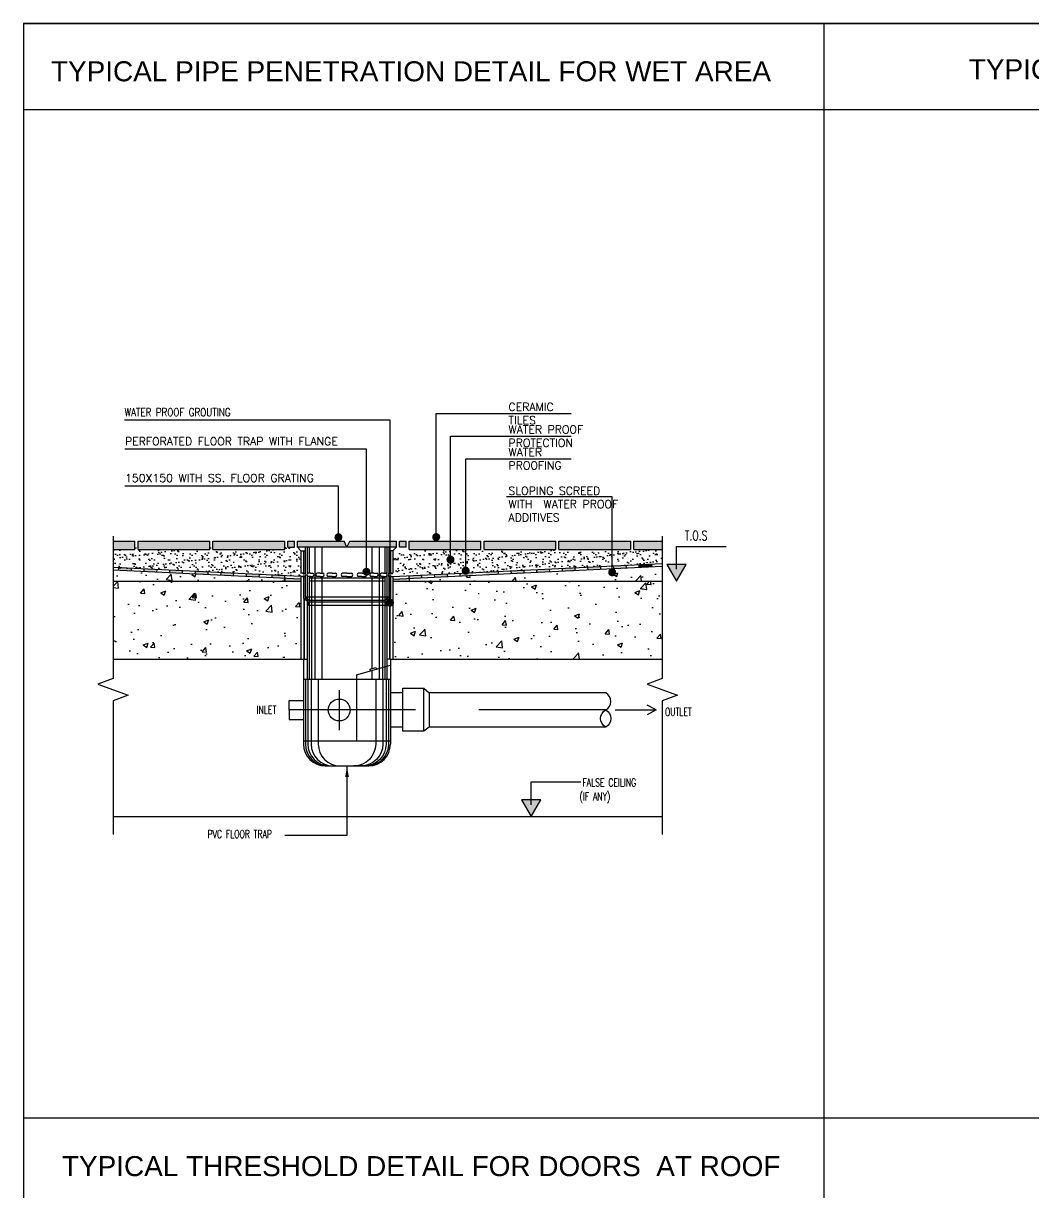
# Model space of a CAD drawing. Header units: centimetres. Extents: x -3657 to 6, y 3 to 2878.
# Drawn here: x -3657 to -2394, y 1417 to 2878 of the extents above; entities that cross this region are included whole.
import ezdxf
from ezdxf.enums import TextEntityAlignment as Align

# ---------------------------------------------------------------- set-up
doc = ezdxf.new("R2010")
doc.units = ezdxf.units.CM
doc.header["$LTSCALE"] = 100
doc.header["$MEASUREMENT"] = 0
for name, pattern in [('CENTER2', [28.575, 19.05, -3.175, 3.175, -3.175]), ('HIDDEN', [0.375, 0.25, -0.125]), ('HIDDEN2', [4.7625, 3.175, -1.5875])]:
    doc.linetypes.add(name, pattern=pattern)
for name, color, linetype in [('A-DASH2', 9, 'HIDDEN2'), ('A-HATCH', 8, 'Continuous'), ('A-LITE1', 9, 'Continuous'), ('A-NOTES', 4, 'Continuous'), ('FLOOR-253', 253, 'Continuous'), ('SEC-LINE', 1, 'CENTER2'), ('TEXT', 3, 'Continuous')]:
    doc.layers.add(name, color=color, linetype=linetype)
doc.styles.add('ART', font='arial.ttf')
doc.styles.add('DIM', font='simplex.shx', dxfattribs={"width": 0.8})
doc.styles.add('ROMANS', font='romans')
doc.styles.add('SIMPLEX', font='simplex.shx')
doc.dimstyles.new('DIM10', dxfattribs={"dimtxt": 0.1, "dimasz": 0.075, "dimexe": 0.05, "dimexo": 0.05, "dimgap": 0.035, "dimtad": 1, "dimdec": 1, "dimlfac": 200, "dimdsep": 46, "dimtxsty": 'DIM', "dimblk": 'ARCHTICK', "dimcen": 0.09, "dimdle": 0.05, "dimclrd": 11, "dimclre": 11, "dimclrt": 4, "dimadec": 0, "dimazin": 0, "dimtfac": 100, "dimtdec": 1, "dimtix": 1, "dimtmove": 2, "dimatfit": 3, "dimldrblk": 'DOT', "dimfxl": 1, "dimtolj": 1, "dimtzin": 0, "dimarcsym": 0})
pattern_1 = [(50, (481254.92, 761809.18), (64.5534164, -5.647692), [6.75, -74.25]), (355, (481254.92, 761809.18), (-12.48762, 67.697292), [5.4, -59.4]), (100.4514445, (481260.3, 761808.71), (52.065796, 62.049599), [5.7366173, -63.10279]), (46.1842, (481254.92, 761827.18), (96.05172, -14.896735), [10.125, -111.375]), (96.635635, (481262.93, 761825.94), (84.119575, 87.670674), [8.604931, -94.654238]), (351.184164, (481254.92, 761827.18), (84.119575, 87.670674), [8.1, -89.1]), (21, (481263.92, 761822.68), (53.7216347, -36.2357002), [6.75, -74.25]), (326, (481263.92, 761822.68), (21.89838, 65.263504), [5.4, -59.4]), (71.451445, (481268.4, 761819.66), (75.620014, 29.0278038), [5.736617, -63.10279]), (37.5, (481254.921, 761809.18), (1.094387, 29.96044684), [0, -58.68, 0, -60.3, 0, -59.625]), (7.5, (481254.92, 761809.18), (23.6762584, 35.4970541), [0, -34.38, 0, -57.33, 0, -22.725]), (327.5, (481234.851, 761809.18), (48.04401926, -2.02993846), [0, -22.5, 0, -70.2, 0, -93.15]), (317.5, (481225.85, 761809.18), (52.4867552, 9.0094484), [0, -29.25, 0, -46.62, 0, -66.15])]
pattern_2 = [(37.5, (-33334.0775, -20994.357), (-0.3780187, 11.5627322), [0, -9.1214117, 0, -10.201579, 0, -9.7515092]), (7.5, (-33334.078, -20994.357), (10.620304, 16.9354975), [0, -4.9207616, 0, -8.2212724, 0, -3.1504876]), (327.5, (-33341.459, -20994.357), (18.6877435, 0.0339596), [0, -3.0004644, 0, -10.8016718, 0, -14.1021826]), (317.5, (-33341.459, -20994.357), (18.0395516, 5.2668685), [0, -1.5002322, 0, -7.081096, 0, -8.1012538])]
pattern_3 = [(50, (19950.326, -19017.21), (57.39255, -5.0212), [6.00123, -66.0135]), (355, (19950.326, -19017.21), (-11.10238, 60.18768), [4.80098, -52.8108]), (100.4514, (19955.11, -19017.63), (46.29021, 55.16644), [5.10026, -56.10284]), (46.1842, (19950.326, -19001.21), (85.39674, -13.24423), [9.00184, -99.02024]), (96.6356, (19957.44, -19002.31), (74.7883, 77.94537), [7.65039, -84.15425]), (351.1842, (19950.33, -19001.21), (74.78825, 77.94542), [7.20147, -79.2162]), (21, (19958.33, -19005.21), (47.76233, -32.2161), [6.00123, -66.0135]), (326, (19958.33, -19005.21), (19.46921, 58.02387), [4.80098, -52.8108]), (71.4514, (19962.31, -19007.894), (67.23156, 25.80772), [5.10026, -56.10284]), (37.5, (19950.326, -19017.211), (0.972987, 26.636954), [0, -52.170666, 0, -53.61096, 0, -53.010838]), (7.5, (19950.326, -19017.21), (21.049867, 31.55939), [0, -30.56625, 0, -50.97042, 0, -20.20413]), (327.5, (19932.483, -19017.211), (42.714528, -1.804759), [0, -20.00409, 0, -62.41276, 0, -82.816932]), (317.5, (19924.48, -19017.21), (46.664434, 8.010036), [0, -26.005317, 0, -41.448474, 0, -58.812024])]

# ---------------------------------------------------------------- blocks, each defined once
blk = doc.blocks.new('_ARCHTICK')
at = {"color": 0, "linetype": 'ByBlock', "const_width": 0.15}
blk.add_lwpolyline([(-0.5, -0.5), (0.5, 0.5)], dxfattribs=at)
blk = doc.blocks.new('_DOT')
at = {"color": 0, "linetype": 'ByBlock'}
blk.add_line((-0.5, 0), (-1, 0), dxfattribs=at)
at = {"color": 0, "linetype": 'ByBlock', "const_width": 0.5}
blk.add_lwpolyline([(-0.25, 0, 1), (0.25, 0, 1)], format="xyb", close=True, dxfattribs=at)

msp = doc.modelspace()

# ---------------------------------------------------------------- hatches: boundary and pattern name
at = {"layer": 'A-HATCH'}
h = msp.add_hatch(dxfattribs=at)
h.set_pattern_fill('AR-CONC', color=256, scale=8.001636, style=0)
h.set_pattern_definition(pattern_3)
h.paths.add_polyline_path([(-3329.9578, 2181.0994), (-3329.9578, 2184.3574), (-3544.7479, 2194.7658), (-3544.7479, 2181.0994)])
h = msp.add_hatch(dxfattribs=at)
h.set_pattern_fill('AR-CONC', color=256, scale=8.001636, style=0)
h.set_pattern_definition(pattern_3)
h.paths.add_polyline_path([(-2857.9603, 2199.6948), (-3174.4656, 2184.3574), (-3174.4656, 2181.0994), (-2857.9603, 2181.0994)])
h = msp.add_hatch(dxfattribs=at)
h.set_pattern_fill('AR-CONC', color=256, scale=9, style=0)
h.set_pattern_definition(pattern_1)
h.paths.add_polyline_path([(-3309.7125, 2181.0994), (-3544.7479, 2181.0994), (-3544.7479, 2083.4908), (-3309.7125, 2083.4908)])
h = msp.add_hatch(dxfattribs=at)
h.set_pattern_fill('AR-CONC', color=256, scale=9, style=0)
h.set_pattern_definition(pattern_1)
h.paths.add_polyline_path([(-3194.7109, 2181.0994), (-3194.7109, 2083.4908), (-2857.9603, 2083.4908), (-2857.9603, 2181.0994)])
at = {"layer": 'A-LITE1'}
for color, points in [(256, [(-3517.3226, 2220.3842), (-3517.3226, 2231.0994), (-3544.7479, 2231.0994), (-3544.7479, 2220.3842)]), (256, [(-3423.6402, 2231.0994), (-3513.4656, 2231.0994), (-3513.4656, 2220.3842), (-3423.6402, 2220.3842)]), (256, [(-3329.9578, 2220.3842), (-3329.9578, 2231.0994), (-3419.7832, 2231.0994), (-3419.7832, 2220.3842)]), (256, [(-3084.6401, 2220.3842), (-3084.6401, 2231.0994), (-3174.4656, 2231.0994), (-3174.4656, 2220.3842)]), (256, [(-2990.9577, 2220.3842), (-2990.9577, 2231.0994), (-3080.7832, 2231.0994), (-3080.7832, 2220.3842)]), (256, [(-2897.2753, 2220.3842), (-2897.2753, 2231.0994), (-2987.1008, 2231.0994), (-2987.1008, 2220.3842)]), (256, [(-2857.9603, 2220.3842), (-2857.9603, 2231.0994), (-2893.4184, 2231.0994), (-2893.4184, 2220.3842)]), (2, [(-2886.92, 2201.6292), (-2886.7586, 2198.2993), (-2870.7749, 2199.0738), (-2870.9363, 2202.4037)]), (2, [(-3329.9578, 2181.0994), (-3329.9578, 2184.3574), (-3309.7125, 2183.3763), (-3309.7125, 2181.0994)]), (2, [(-3174.4656, 2184.3574), (-3194.7109, 2183.3763), (-3194.7109, 2181.0994), (-3174.4656, 2181.0994)]), (256, [(-3299.5801, 2154.7605), (-3301.8747, 2156.4377), (-3301.8747, 2150.5904), (-3299.5801, 2150.5904)]), (256, [(-3202.5486, 2156.4377), (-3204.8432, 2154.7605), (-3204.8432, 2150.5904), (-3202.5486, 2150.5904)])]:
    msp.add_hatch(color=color, dxfattribs=at).paths.add_polyline_path(points)
h = msp.add_hatch(dxfattribs=at)
h.set_pattern_fill('AR-SAND', color=3, scale=6.000929, style=0)
h.set_pattern_definition(pattern_2)
h.paths.add_polyline_path([(-3309.7125, 2218.9952), (-3314.0071, 2223.3279), (-3329.9578, 2223.3279), (-3329.9578, 2220.3842), (-3419.7832, 2220.3842), (-3419.7832, 2223.3279), (-3423.6402, 2223.3279), (-3423.6402, 2220.3842), (-3513.4656, 2220.3842), (-3513.4656, 2223.3279), (-3517.3226, 2223.3279), (-3517.3226, 2220.3842), (-3544.7479, 2220.3842), (-3544.7479, 2198.1036), (-3309.7125, 2186.7141), (-3307.7879, 2186.7141), (-3305.1838, 2186.7141, 0.714289525), (-3305.1838, 2191.025), (-3307.7879, 2191.025), (-3309.7125, 2191.025)])
h = msp.add_hatch(color=256, dxfattribs=at)
h.paths.add_polyline_path([(-3186.5593, 2231.0994), (-3186.5593, 2223.3279), (-3178.3225, 2223.3279), (-3178.3225, 2231.0994)])
h.paths.add_polyline_path([(-3190.4162, 2223.3279), (-3190.4162, 2231.0994), (-3248.6835, 2231.0994), (-3252.2117, 2223.3279)])
h.paths.add_polyline_path([(-3252.2117, 2223.3279), (-3255.7399, 2231.0994), (-3314.0071, 2231.0994), (-3314.0071, 2223.3279)])
h.paths.add_polyline_path([(-3317.8641, 2231.0994), (-3326.1008, 2231.0994), (-3326.1008, 2223.3279), (-3317.8641, 2223.3279)])
h = msp.add_hatch(color=256, dxfattribs=at)
h.paths.add_polyline_path([(-3197.8176, 2159.8958), (-3197.8176, 2186.7141), (-3199.2396, 2186.7141, -0.083262513), (-3199.9023, 2187.073), (-3199.9023, 2160.4325), (-3204.8432, 2156.8456), (-3204.8432, 2154.7605)])
h.paths.add_polyline_path([(-3197.8176, 2218.9952), (-3199.9023, 2218.9952), (-3199.9023, 2190.666, -0.083262513), (-3199.2396, 2191.025), (-3197.8176, 2191.025)])
h.paths.add_polyline_path([(-3304.5211, 2218.9952), (-3306.6058, 2218.9952), (-3306.6058, 2191.025), (-3305.1838, 2191.025, -0.083262513), (-3304.5211, 2190.666)])
h.paths.add_polyline_path([(-3304.5211, 2187.073, -0.083262513), (-3305.1838, 2186.7141), (-3306.6058, 2186.7141), (-3306.6058, 2159.8958), (-3299.5801, 2154.7605), (-3299.5801, 2156.8456), (-3304.5211, 2160.4325)])
h = msp.add_hatch(dxfattribs=at)
h.set_pattern_fill('AR-SAND', color=3, scale=6.000929, style=0)
h.set_pattern_definition(pattern_2)
h.paths.add_polyline_path([(-2857.9603, 2203.0325), (-2857.9603, 2220.3842), (-3194.7109, 2218.9952), (-3194.7109, 2191.025), (-3196.6354, 2191.025), (-3199.2396, 2191.025, 0.714289525), (-3199.2396, 2186.7141), (-3196.6354, 2186.7141), (-3194.7109, 2186.7141)])
h = msp.add_hatch(color=2, dxfattribs=at)
h.paths.add_polyline_path([(-3537.5848, 2197.7564), (-3537.7461, 2194.4265), (-3521.7624, 2193.652), (-3521.601, 2196.9819)])
h.paths.add_polyline_path([(-3489.795, 2192.1029), (-3489.6336, 2195.4328), (-3505.6173, 2196.2073), (-3505.7787, 2192.8774)])
h.paths.add_polyline_path([(-3473.6499, 2194.6583), (-3473.8112, 2191.3283), (-3457.8275, 2190.5538), (-3457.6662, 2193.8837)])
h = msp.add_hatch(color=2, dxfattribs=at)
h.paths.add_polyline_path([(-3345.7801, 2188.4619), (-3345.9415, 2185.1319), (-3329.9578, 2184.3574), (-3329.7964, 2187.6873)])
h.paths.add_polyline_path([(-3377.7475, 2190.011), (-3377.9089, 2186.681), (-3361.9252, 2185.9065), (-3361.7638, 2189.2364)])
h.paths.add_polyline_path([(-3409.8764, 2188.2301), (-3393.8926, 2187.4556), (-3393.7313, 2190.7855), (-3409.715, 2191.5601)])
h.paths.add_polyline_path([(-3425.8601, 2189.0047), (-3425.6987, 2192.3346), (-3441.6824, 2193.1092), (-3441.8438, 2189.7792)])
h = msp.add_hatch(color=2, dxfattribs=at)
h.paths.add_polyline_path([(-3174.627, 2187.6873), (-3174.4656, 2184.3574), (-3158.4819, 2185.1319), (-3158.6433, 2188.4619)])
h.paths.add_polyline_path([(-3142.6595, 2189.2364), (-3142.4982, 2185.9065), (-3126.5145, 2186.681), (-3126.6758, 2190.011)])
h.paths.add_polyline_path([(-3094.7084, 2191.5601), (-3110.6921, 2190.7855), (-3110.5307, 2187.4556), (-3094.547, 2188.2301)])
h.paths.add_polyline_path([(-3062.5796, 2189.7792), (-3062.7409, 2193.1092), (-3078.7247, 2192.3346), (-3078.5633, 2189.0047)])
h = msp.add_hatch(color=2, dxfattribs=at)
h.paths.add_polyline_path([(-3030.7735, 2194.6583), (-3046.7572, 2193.8837), (-3046.5959, 2190.5538), (-3030.6121, 2191.3283)])
h.paths.add_polyline_path([(-2998.8061, 2196.2073), (-3014.7898, 2195.4328), (-3014.6284, 2192.1029), (-2998.6447, 2192.8774)])
h.paths.add_polyline_path([(-2966.6773, 2194.4265), (-2966.8386, 2197.7564), (-2982.8223, 2196.9819), (-2982.661, 2193.652)])
h.paths.add_polyline_path([(-2934.8712, 2199.3055), (-2950.8549, 2198.531), (-2950.6935, 2195.2011), (-2934.7098, 2195.9756)])
h.paths.add_polyline_path([(-2902.9037, 2200.8546), (-2918.8875, 2200.0801), (-2918.7261, 2196.7502), (-2902.7424, 2197.5247)])

# ---------------------------------------------------------------- linework, layer by layer
for p, q in [((-3656.8386, 2878.1029), (5.8427, 2878.1029)), ((-2655.987, 2878.1029), (-2655.987, 3.1029)), ((-3656.8386, 2770.6547), (5.8427, 2770.6547)), ((-3656.8386, 1510.1197), (5.8427, 1510.1197))]:
    msp.add_line(p, q)
msp.add_lwpolyline([(5.8427, 3.1029), (5.8427, 2878.1029), (-3656.8386, 2878.1029), (-3656.8386, 3.1029)], close=True)
at = {"layer": 'A-DASH2', "ltscale": 0.5}
for p, q in [((-3204.8432, 2184.6006), (-3299.5801, 2184.6006)), ((-3204.8432, 2181.0994), (-3299.5801, 2181.0994)), ((-3204.8432, 2156.8456), (-3299.5801, 2156.8456)), ((-3204.8432, 2154.7605), (-3299.5801, 2154.7605)), ((-3261.8919, 2044.6951), (-3261.8919, 1994.8175)), ((-2928.5788, 2019.9601), (-3331.8509, 2019.9601))]:
    msp.add_line(p, q, dxfattribs=at)
at = {"layer": 'A-LITE1'}
for p, q in [((-3544.7479, 2231.0994), (-3517.3226, 2231.0994)), ((-3517.3226, 2220.3842), (-3517.3226, 2231.0994)), ((-3513.4656, 2220.3842), (-3513.4656, 2231.0994)), ((-3513.4656, 2231.0994), (-3423.6402, 2231.0994)), ((-3423.6402, 2220.3842), (-3423.6402, 2231.0994)), ((-3419.7832, 2220.3842), (-3419.7832, 2231.0994)), ((-3419.7832, 2231.0994), (-3329.9578, 2231.0994)), ((-3329.9578, 2220.3842), (-3329.9578, 2231.0994)), ((-3326.1008, 2223.3279), (-3326.1008, 2231.0994)), ((-3326.1008, 2231.0994), (-3317.8641, 2231.0994)), ((-3326.1008, 2223.3279), (-3317.8641, 2223.3279)), ((-3317.8641, 2223.3279), (-3317.8641, 2231.0994)), ((-3314.0071, 2223.3279), (-3314.0071, 2231.0994)), ((-3314.0071, 2231.0994), (-3255.7399, 2231.0994)), ((-3190.4162, 2223.3279), (-3314.0071, 2223.3279)), ((-3314.0071, 2223.3279), (-3309.7125, 2218.9952)), ((-3304.5211, 2223.3279), (-3304.5211, 2190.666)), ((-3301.8747, 2223.3279), (-3301.8747, 2190.3523)), ((-3299.5801, 2223.3279), (-3299.5801, 2191.025)), ((-3283.4643, 2223.3279), (-3283.4643, 2191.025)), ((-3252.2117, 2223.3279), (-3255.7399, 2231.0994)), ((-3252.2117, 2223.3279), (-3248.6835, 2231.0994)), ((-3248.6835, 2231.0994), (-3190.4162, 2231.0994)), ((-3220.959, 2223.3279), (-3220.959, 2191.025)), ((-3204.8432, 2223.3279), (-3204.8432, 2191.025)), ((-3202.5486, 2223.3279), (-3202.5486, 2190.3523)), ((-3199.9023, 2223.3279), (-3199.9023, 2190.666)), ((-3190.4162, 2223.3279), (-3194.7109, 2218.9952)), ((-3190.4162, 2223.3279), (-3190.4162, 2231.0994)), ((-3186.5593, 2223.3279), (-3186.5593, 2231.0994)), ((-3186.5593, 2231.0994), (-3178.3225, 2231.0994)), ((-3178.3225, 2223.3279), (-3186.5593, 2223.3279)), ((-3178.3225, 2223.3279), (-3178.3225, 2231.0994)), ((-3174.4656, 2231.0994), (-3084.6401, 2231.0994)), ((-3174.4656, 2220.3842), (-3174.4656, 2231.0994)), ((-3084.6401, 2220.3842), (-3084.6401, 2231.0994)), ((-3080.7832, 2220.3842), (-3080.7832, 2231.0994)), ((-3080.7832, 2231.0994), (-2990.9577, 2231.0994)), ((-2990.9577, 2220.3842), (-2990.9577, 2231.0994)), ((-2987.1008, 2220.3842), (-2987.1008, 2231.0994)), ((-2987.1008, 2231.0994), (-2897.2753, 2231.0994)), ((-2897.2753, 2220.3842), (-2897.2753, 2231.0994)), ((-2893.4184, 2220.3842), (-2893.4184, 2231.0994)), ((-2893.4184, 2231.0994), (-2857.9603, 2231.0994)), ((-3544.7479, 2220.3842), (-3517.3226, 2220.3842)), ((-3513.4656, 2220.3842), (-3423.6402, 2220.3842)), ((-3419.7832, 2220.3842), (-3329.9578, 2220.3842)), ((-3309.7125, 2218.9952), (-3304.5211, 2218.9952)), ((-3306.6058, 2218.9952), (-3306.6058, 2191.025)), ((-3194.7109, 2218.9952), (-3199.9023, 2218.9952)), ((-3197.8176, 2218.9952), (-3197.8176, 2191.025)), ((-3174.4656, 2220.3842), (-3084.6401, 2220.3842)), ((-3080.7832, 2220.3842), (-2990.9577, 2220.3842)), ((-2987.1008, 2220.3842), (-2897.2753, 2220.3842)), ((-2893.4184, 2220.3842), (-2857.9603, 2220.3842)), ((-3544.7479, 2181.0994), (-3309.7125, 2181.0994)), ((-3307.7879, 2191.025), (-3309.7125, 2191.025)), ((-3307.7879, 2186.7141), (-3309.7125, 2186.7141)), ((-3307.7879, 2186.7141), (-3309.7125, 2186.7141)), ((-3307.7879, 2191.025), (-3305.1838, 2191.025)), ((-3307.7879, 2186.7141), (-3305.1838, 2186.7141)), ((-3306.6058, 2186.7141), (-3306.6058, 2159.8958)), ((-3304.5211, 2187.073), (-3304.5211, 2160.4325)), ((-3301.8747, 2187.3868), (-3301.8747, 2158.5114)), ((-3297.8349, 2191.025), (-3300.8835, 2191.025)), ((-3297.8349, 2186.7141), (-3300.8835, 2186.7141)), ((-3297.8349, 2191.025), (-3295.2307, 2191.025)), ((-3297.8349, 2186.7141), (-3295.2307, 2186.7141)), ((-3285.7949, 2191.025), (-3289.7326, 2191.025)), ((-3285.7949, 2186.7141), (-3289.7326, 2186.7141)), ((-3285.7949, 2191.025), (-3282.3017, 2191.025)), ((-3285.7949, 2186.7141), (-3282.3017, 2186.7141)), ((-3270.8557, 2191.025), (-3275.6825, 2191.025)), ((-3270.8557, 2186.7141), (-3275.6825, 2186.7141)), ((-3270.8557, 2191.025), (-3266.4735, 2191.025)), ((-3270.8557, 2186.7141), (-3266.4735, 2186.7141)), ((-3252.2117, 2191.025), (-3257.9275, 2191.025)), ((-3252.2117, 2186.7141), (-3257.9275, 2186.7141)), ((-3252.2117, 2191.025), (-3246.4959, 2191.025)), ((-3252.2117, 2186.7141), (-3246.4959, 2186.7141)), ((-3233.5676, 2191.025), (-3237.9499, 2191.025)), ((-3233.5676, 2186.7141), (-3237.9499, 2186.7141)), ((-3233.5676, 2191.025), (-3228.7409, 2191.025)), ((-3233.5676, 2186.7141), (-3228.7409, 2186.7141)), ((-3218.6285, 2191.025), (-3222.1217, 2191.025)), ((-3218.6285, 2186.7141), (-3222.1217, 2186.7141)), ((-3218.6285, 2191.025), (-3214.6908, 2191.025)), ((-3218.6285, 2186.7141), (-3214.6908, 2186.7141)), ((-3206.5885, 2191.025), (-3209.1927, 2191.025)), ((-3206.5885, 2186.7141), (-3209.1927, 2186.7141)), ((-3206.5885, 2191.025), (-3203.5398, 2191.025)), ((-3206.5885, 2186.7141), (-3203.5398, 2186.7141)), ((-3202.5486, 2187.3868), (-3202.5486, 2158.5114)), ((-3199.9023, 2187.073), (-3199.9023, 2160.4325)), ((-3196.6354, 2191.025), (-3199.2396, 2191.025)), ((-3196.6354, 2186.7141), (-3199.2396, 2186.7141)), ((-3197.8176, 2186.7141), (-3197.8176, 2159.8958)), ((-3196.6354, 2191.025), (-3194.7109, 2191.025)), ((-3196.6354, 2186.7141), (-3194.7109, 2186.7141)), ((-3194.7109, 2181.0994), (-2857.9603, 2181.0994)), ((-3306.6058, 2159.8958), (-3301.8747, 2156.4377)), ((-3304.5211, 2160.4325), (-3299.5801, 2156.8456)), ((-3299.5801, 2150.5904), (-3301.8747, 2150.5904)), ((-3199.9023, 2160.4325), (-3204.8432, 2156.8456)), ((-3204.8432, 2150.5904), (-3202.5486, 2150.5904)), ((-3197.8176, 2159.8958), (-3202.5486, 2156.4377)), ((-3544.7479, 2083.4908), (-3306.5416, 2083.4908)), ((-3197.8818, 2083.4908), (-2857.9603, 2083.4908)), ((-3220.959, 2069.5445), (-3220.959, 2058.4526)), ((-3306.5416, 2058.4526), (-3197.8818, 2058.4526)), ((-3306.5416, 1981.4676), (-3197.8818, 1981.4676))]:
    msp.add_line(p, q, dxfattribs=at)
at = {"layer": 'A-LITE1', "color": 251}
for p, q in [((-3292.328, 2223.3279), (-3292.328, 2058.4526)), ((-3212.0953, 2223.3279), (-3212.0953, 2058.4526)), ((-3299.5801, 2186.7141), (-3299.5801, 2058.4526)), ((-3296.4437, 2186.7141), (-3296.4437, 2058.4526)), ((-3283.4643, 2186.7141), (-3283.4643, 2058.4526)), ((-3220.959, 2186.7141), (-3220.959, 2071.7561)), ((-3207.5876, 2186.7141), (-3207.5876, 2058.4526)), ((-3204.8432, 2186.7141), (-3204.8432, 2058.4526))]:
    msp.add_line(p, q, dxfattribs=at)
at = {"layer": 'A-LITE1', "color": 3}
for p, q in [((-3309.7125, 2218.9952), (-3309.7125, 2191.025)), ((-3194.7109, 2218.9952), (-3194.7109, 2191.025)), ((-3309.7125, 2186.7141), (-3309.7125, 2083.4908)), ((-3194.7109, 2186.7141), (-3194.7109, 2083.4908)), ((-2917.0091, 2019.9601), (-2865.758, 2019.9601)), ((-2865.758, 2019.9601), (-2876.9105, 2025.8939)), ((-2865.758, 2019.9601), (-2876.9105, 2014.0263))]:
    msp.add_line(p, q, dxfattribs=at)
at = {"layer": 'A-LITE1', "color": 2}
for p, q in [((-3309.7125, 2186.7141), (-3544.7479, 2198.1036)), ((-3309.7125, 2183.3763), (-3544.7479, 2194.7658)), ((-3537.7461, 2194.4265), (-3537.5848, 2197.7564)), ((-3521.7624, 2193.652), (-3521.601, 2196.9819)), ((-3505.7787, 2192.8774), (-3505.6173, 2196.2073)), ((-3489.795, 2192.1029), (-3489.6336, 2195.4328)), ((-3473.8112, 2191.3283), (-3473.6499, 2194.6583)), ((-3457.8275, 2190.5538), (-3457.6662, 2193.8837)), ((-3441.8438, 2189.7792), (-3441.6824, 2193.1092)), ((-3425.8601, 2189.0047), (-3425.6987, 2192.3346)), ((-3194.7109, 2186.7141), (-2857.9603, 2203.0325)), ((-3194.7109, 2183.3763), (-2857.9603, 2199.6948)), ((-3062.5796, 2189.7792), (-3062.7409, 2193.1092)), ((-3046.5959, 2190.5538), (-3046.7572, 2193.8837)), ((-3030.6121, 2191.3283), (-3030.7735, 2194.6583)), ((-3014.6284, 2192.1029), (-3014.7898, 2195.4328)), ((-2998.6447, 2192.8774), (-2998.8061, 2196.2073)), ((-2982.661, 2193.652), (-2982.8223, 2196.9819)), ((-2966.6773, 2194.4265), (-2966.8386, 2197.7564)), ((-2950.6935, 2195.2011), (-2950.8549, 2198.531)), ((-2934.7098, 2195.9756), (-2934.8712, 2199.3055)), ((-2918.7261, 2196.7502), (-2918.8875, 2200.0801)), ((-2902.7424, 2197.5247), (-2902.9037, 2200.8546)), ((-2886.7586, 2198.2993), (-2886.92, 2201.6292)), ((-2870.7749, 2199.0738), (-2870.9363, 2202.4037)), ((-3409.8764, 2188.2301), (-3409.715, 2191.5601)), ((-3393.8926, 2187.4556), (-3393.7313, 2190.7855)), ((-3377.9089, 2186.681), (-3377.7475, 2190.011)), ((-3361.9252, 2185.9065), (-3361.7638, 2189.2364)), ((-3345.9415, 2185.1319), (-3345.7801, 2188.4619)), ((-3329.9578, 2184.3574), (-3329.7964, 2187.6873)), ((-3329.9578, 2184.3574), (-3329.9578, 2181.0994)), ((-3174.4656, 2184.3574), (-3174.627, 2187.6873)), ((-3174.4656, 2184.3574), (-3174.4656, 2181.0994)), ((-3158.4819, 2185.1319), (-3158.6433, 2188.4619)), ((-3142.4982, 2185.9065), (-3142.6595, 2189.2364)), ((-3126.5145, 2186.681), (-3126.6758, 2190.011)), ((-3110.5307, 2187.4556), (-3110.6921, 2190.7855)), ((-3240.3194, 2064.0114), (-3197.8818, 2076.1399)), ((-3240.3194, 2064.0114), (-3240.3194, 1981.4676)), ((-3324.3971, 2019.9601), (-3324.3971, 2031.6877)), ((-3324.3971, 2031.6877), (-3306.5416, 2031.6877)), ((-3324.3971, 2019.9601), (-3324.3971, 2008.2325)), ((-3324.3971, 2008.2325), (-3306.5416, 2008.2325))]:
    msp.add_line(p, q, dxfattribs=at)
at = {"layer": 'A-LITE1', "color": 1}
for p, q in [((-3199.9023, 2161.0158), (-3304.5211, 2161.0158)), ((-3301.8747, 2156.4377), (-3301.8747, 2058.4526)), ((-3204.8432, 2150.5904), (-3299.5801, 2150.5904)), ((-3202.5486, 2156.4377), (-3202.5486, 2058.4526))]:
    msp.add_line(p, q, dxfattribs=at)
at = {"layer": 'A-LITE1', "color": 7}
for p, q in [((-3306.5416, 2083.4908), (-3306.5416, 1977.2699)), ((-3306.5416, 2083.4908), (-3301.8747, 2083.4908)), ((-3197.8818, 2083.4908), (-3202.5486, 2083.4908)), ((-3197.8818, 2083.4908), (-3197.8818, 1977.2699)), ((-3182.3986, 2041.3238), (-3197.8818, 2041.3238)), ((-2928.5788, 2041.3238), (-3149.3087, 2041.3238)), ((-3182.3722, 1998.5964), (-3197.8818, 1998.5964)), ((-2928.5788, 1998.5964), (-3149.3087, 1998.5964)), ((-3279.3766, 1950.105), (-3225.0468, 1950.105))]:
    msp.add_line(p, q, dxfattribs=at)
at = {"layer": 'A-LITE1', "color": 4}
msp.add_line((-3543.7907, 1886.659), (-2857.9603, 1886.659), dxfattribs=at)
at = {"layer": 'A-LITE1', "color": 2, "linetype": 'HIDDEN', "ltscale": 0.15, "const_width": 2.2226}
for points in [[(-3305.7933, 2159.0152), (-3305.7933, 2083.4908)], [(-3198.6301, 2159.0152), (-3198.6301, 2083.4908)]]:
    msp.add_lwpolyline(points, dxfattribs=at)
at = {"layer": 'A-LITE1', "color": 2}
for points in [[(-3222.7823, 2069.0234), (-3223.3666, 2071.068), (-3216.0033, 2073.1724), (-3215.419, 2071.1278)], [(-3155.9521, 1993.4406), (-3182.3954, 1993.4242), (-3182.4055, 2047.0437), (-3155.9622, 2047.0601)]]:
    msp.add_lwpolyline(points, dxfattribs=at)
at = {"layer": 'A-LITE1', "color": 251}
for points in [[(-3304.247, 2058.4526), (-3304.247, 1977.2699, 0.414213562), (-3277.082, 1950.105)], [(-3301.1105, 2058.4526), (-3301.1105, 1977.2699, 0.414213562), (-3273.9456, 1950.105)], [(-3296.9949, 2058.4526), (-3296.9949, 1977.2699, 0.414213562), (-3269.8299, 1950.105)], [(-3288.1312, 2058.4526), (-3288.1312, 1977.2699, 0.414213562), (-3260.9662, 1950.105)], [(-3216.2922, 2058.4526), (-3216.2922, 1977.2699, -0.414213562), (-3243.4572, 1950.105)], [(-3207.4285, 2058.4526), (-3207.4285, 1977.2699, -0.414213562), (-3234.5934, 1950.105)], [(-3203.3128, 2058.4526), (-3203.3128, 1977.2699, -0.414213562), (-3230.4778, 1950.105)], [(-3200.1764, 2058.4526), (-3200.1764, 1977.2699, -0.414213562), (-3227.3414, 1950.105)]]:
    msp.add_lwpolyline(points, format="xyb", dxfattribs=at)
at = {"layer": 'A-LITE1', "color": 2}
msp.add_lwpolyline([(-3155.9622, 2047.0601), (-3149.3121, 2041.3238), (-3149.3087, 1998.5964), (-3155.952, 1993.2936)], close=True, dxfattribs=at)
at = {"layer": 'A-LITE1', "color": 7}
msp.add_lwpolyline([(-2928.5788, 2019.9601, -0.60766314), (-2928.5788, 1998.5964, -0.60766314), (-2928.5788, 2019.9601, 0.60766314), (-2928.5788, 2041.3238)], format="xyb", dxfattribs=at)
msp.add_circle((-3261.8919, 2019.9601), 13.6964, dxfattribs=at)
at = {"layer": 'A-LITE1'}
for centre, start, end in [((-3305.9228, 2188.8695), 288.9243553, 71.0756447), ((-3300.1445, 2188.8695), 108.9243553, 251.0756447), ((-3295.9697, 2188.8695), 288.9243553, 71.0756447), ((-3288.9936, 2188.8695), 108.9243553, 251.0756447), ((-3283.0407, 2188.8695), 288.9243553, 71.0756447), ((-3274.9435, 2188.8695), 108.9243553, 251.0756447), ((-3267.2125, 2188.8695), 288.9243553, 71.0756447), ((-3257.1885, 2188.8695), 108.9243553, 251.0756447), ((-3247.2349, 2188.8695), 288.9243553, 71.0756447), ((-3237.2109, 2188.8695), 108.9243553, 251.0756447), ((-3229.4799, 2188.8695), 288.9243553, 71.0756447), ((-3221.3827, 2188.8695), 108.9243553, 251.0756447), ((-3215.4298, 2188.8695), 288.9243553, 71.0756447), ((-3208.4537, 2188.8695), 108.9243553, 251.0756447), ((-3204.2788, 2188.8695), 288.9243553, 71.0756447), ((-3198.5006, 2188.8695), 108.9243553, 251.0756447)]:
    msp.add_arc(centre, 2.2786, start, end, dxfattribs=at)
at = {"layer": 'A-LITE1', "color": 7}
for centre, start, end in [((-3279.3766, 1977.2699), 180, 270), ((-3225.0468, 1977.2699), 270, 0)]:
    msp.add_arc(centre, 27.1649, start, end, dxfattribs=at)
at = {"layer": 'A-NOTES'}
for p, q in [((-2840.2931, 2224.414), (-2778.1619, 2224.414)), ((-2840.2931, 2195.9165), (-2840.2931, 2224.414)), ((-3252.2117, 1950.105), (-3252.2117, 1863.1405)), ((-3021.875, 1929.9737), (-2959.7438, 1929.9737)), ((-3021.875, 1901.4761), (-3021.875, 1929.9737)), ((-3252.2117, 1863.1405), (-3330.114, 1863.1405))]:
    msp.add_line(p, q, dxfattribs=at)
for points in [[(-2840.2931, 2181.0994), (-2828.2642, 2201.9341), (-2852.322, 2201.9341)], [(-3021.875, 1886.659), (-3009.8461, 1907.4937), (-3033.904, 1907.4937)]]:
    msp.add_lwpolyline(points, close=True, dxfattribs=at)
for points in [[(-2828.2642, 2201.9341), (-2852.322, 2201.9341), (-2840.2931, 2181.0994), (-2852.322, 2201.9341)], [(-3249.8151, 1936.2277), (-3254.4453, 1936.2006), (-3252.2117, 1950.105)], [(-3009.8461, 1907.4937), (-3033.904, 1907.4937), (-3021.875, 1886.659), (-3033.904, 1907.4937)]]:
    msp.add_solid(points, dxfattribs=at)
at = {"layer": 'SEC-LINE'}
for points in [[(-3544.7479, 2237.1597), (-3544.7479, 2059.1533), (-3563.8306, 2052.2078), (-3525.6653, 2038.3168), (-3544.7479, 2031.3712), (-3544.7479, 1864.2073)], [(-2857.9603, 2237.1597), (-2857.9603, 2059.1533), (-2877.043, 2052.2078), (-2838.8777, 2038.3168), (-2857.9603, 2031.3712), (-2857.9603, 1864.2073)]]:
    msp.add_lwpolyline(points, dxfattribs=at)

# ---------------------------------------------------------------- texts
at = {"layer": 'A-NOTES', "color": 2, "style": 'SIMPLEX', "width": 0.7}
msp.add_text('T.O.S', height=12, rotation=0, dxfattribs=at).set_placement((-2815.6038, 2231.9218), align=Align.CENTER)
at = {"layer": 'TEXT', "style": 'ART'}
for s, p in [('TYPICAL PIPE PENETRATION DETAIL FOR WET AREA ', (-3167.318, 2818.2436)), ("TYPICAL PIPE PENETRATION DETAIL THRO' ROOF SLAB ", (-1994.908, 2820.7853)), ('TYPICAL THRESHOLD DETAIL FOR DOORS  AT ROOF ', (-3154.6005, 1449.8541))]:
    msp.add_text(s, height=25, dxfattribs=at).set_placement(p, align=Align.MIDDLE_CENTER)
at = {"layer": 'TEXT', "linetype": 'Continuous', "style": 'ROMANS'}
for s, width, p in [('WATER PROOF GROUTING', 0.8, (-3530.3516, 2387.1106)), ('INLET', 0.7, (-3365.1971, 2015.1286)), ('OUTLET', 0.7, (-2854.6096, 2012.5338)), ('FALSE CEILING', 0.7, (-2957.7821, 1924.2616)), ('(IF ANY)', 0.7, (-2961.3412, 1906.8745)), ('PVC FLOOR TRAP', 0.7, (-3426.4535, 1859.9469))]:
    msp.add_text(s, height=10, dxfattribs=dict(at, width=width)).set_placement(p)
at = {"layer": 'TEXT', "linetype": 'Continuous', "char_height": 10, "attachment_point": 1, "style": 'ROMANS'}
for s, insert, width in [('CERAMIC TILES', (-3050.2609, 2403.7564), 75.666667), ('WATER PROOF PROTECTION', (-3050.2609, 2375.5249), 142), ('PERFORATED FLOOR TRAP WITH FLANGE', (-3529.7757, 2360.7596), 268.226533), ('WATER \\PPROOFING', (-3050.2609, 2347.2933), 151.955635), ('150X150 WITH SS. FLOOR GRATING', (-3529.7757, 2314.8494), 232.5625), ('SLOPING SCREED WITH  WATER PROOF ADDITIVES', (-3050.2609, 2298.8553), 151.955635)]:
    msp.add_mtext(s, dxfattribs=dict(at, insert=insert, width=width))

# ---------------------------------------------------------------- leaders
at = {"layer": 'FLOOR-253'}
for points in [[(-3198.4029, 2154.1021), (-3198.4029, 2382.1106), (-3530.5241, 2382.1106)], [(-3140.6364, 2236.0619), (-3140.6364, 2390.4932), (-2971.6758, 2390.4932)], [(-3122.7842, 2207.8303), (-3122.7842, 2362.2617), (-2971.6758, 2362.2617)], [(-3227.827, 2192.6531), (-3227.827, 2345.7596), (-3529.9482, 2345.7596)], [(-3103.7918, 2194.0599), (-3103.7918, 2334.0301), (-2971.6758, 2334.0301)], [(-3262.827, 2235.8478), (-3262.827, 2299.8494), (-3529.9482, 2299.8494)], [(-2920.6184, 2192.0251), (-2920.6184, 2286.2127), (-3052.7344, 2286.2127)]]:
    msp.add_leader(points, dimstyle='DIM10', override={"dimasz": 10, "dimtad": 0}, dxfattribs=at)

doc.saveas('drawing.dxf')
